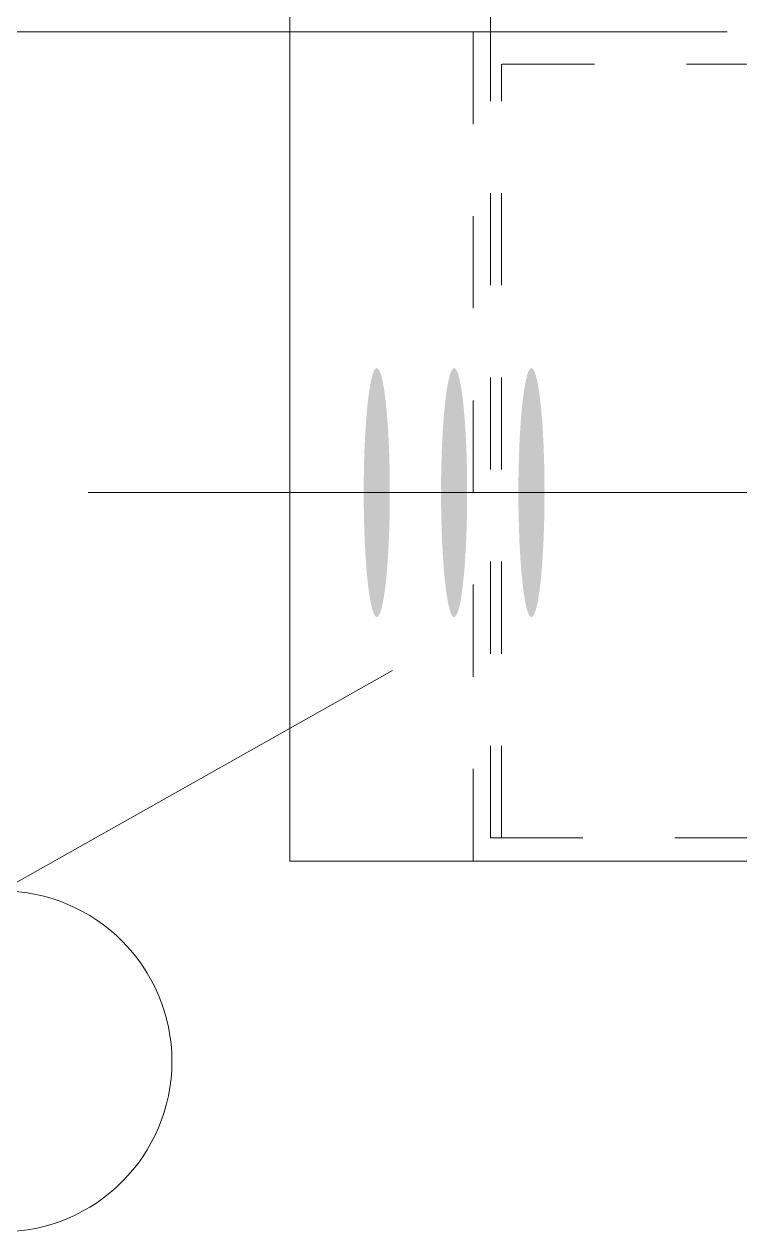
# Model space of a CAD drawing. Header units: millimetres. Extents: x 2 to 825, y 1 to 579.
# Drawn here: x 30.56 to 38.33, y 429.89 to 443 of the extents above; entities that cross this region are included whole.
import ezdxf

# ---------------------------------------------------------------- set-up
doc = ezdxf.new("R2010")
doc.units = ezdxf.units.MM
doc.linetypes.add('XKITLINE00', pattern=[0])
doc.linetypes.add('XKITLINE01', pattern=[4, 1, -1, 1, -1])
for name, color, linetype, lineweight in [('Bolt', 3, 'Continuous', 0), ('Dimensions', 7, 'Continuous', 0), ('Part', 2, 'Continuous', 0), ('PartMark', 7, 'Continuous', 0)]:
    doc.layers.add(name, color=color, linetype=linetype, lineweight=lineweight)

# ---------------------------------------------------------------- blocks, each defined once
blk = doc.blocks.new('*A80')
at = {"layer": 'Bolt'}
for points in [[(34.531, 437.882), (34.531, 437.849), (34.531, 437.816), (34.531, 437.783), (34.53, 437.75), (34.53, 437.717), (34.529, 437.684), (34.528, 437.652), (34.528, 437.619), (34.527, 437.587), (34.526, 437.555), (34.525, 437.523), (34.524, 437.491), (34.523, 437.46), (34.522, 437.429), (34.52, 437.398), (34.519, 437.368), (34.518, 437.338), (34.516, 437.308), (34.514, 437.279), (34.513, 437.25), (34.511, 437.221), (34.509, 437.193), (34.507, 437.165), (34.505, 437.138), (34.503, 437.111), (34.501, 437.084), (34.499, 437.059), (34.497, 437.033), (34.495, 437.008), (34.492, 436.984), (34.49, 436.96), (34.487, 436.937), (34.485, 436.915), (34.482, 436.893), (34.479, 436.871), (34.477, 436.851), (34.474, 436.831), (34.471, 436.811), (34.468, 436.792), (34.465, 436.774), (34.462, 436.757), (34.459, 436.74), (34.456, 436.724), (34.453, 436.709), (34.45, 436.695), (34.447, 436.681), (34.444, 436.668), (34.441, 436.655), (34.437, 436.644), (34.434, 436.633), (34.431, 436.623), (34.427, 436.614), (34.424, 436.605), (34.421, 436.598), (34.417, 436.591), (34.414, 436.585), (34.41, 436.58), (34.407, 436.575), (34.403, 436.571), (34.4, 436.569), (34.397, 436.567), (34.393, 436.565), (34.39, 436.565), (34.386, 436.565), (34.383, 436.567), (34.379, 436.569), (34.376, 436.571), (34.372, 436.575), (34.369, 436.58), (34.365, 436.585), (34.362, 436.591), (34.359, 436.598), (34.355, 436.605), (34.352, 436.614), (34.348, 436.623), (34.345, 436.633), (34.342, 436.644), (34.339, 436.655), (34.335, 436.668), (34.332, 436.681), (34.329, 436.695), (34.326, 436.709), (34.323, 436.724), (34.32, 436.74), (34.317, 436.757), (34.314, 436.774), (34.311, 436.792), (34.308, 436.811), (34.305, 436.831), (34.302, 436.851), (34.3, 436.871), (34.297, 436.893), (34.295, 436.915), (34.292, 436.937), (34.289, 436.96), (34.287, 436.984), (34.285, 437.008), (34.282, 437.033), (34.28, 437.059), (34.278, 437.084), (34.276, 437.111), (34.274, 437.138), (34.272, 437.165), (34.27, 437.193), (34.268, 437.221), (34.266, 437.25), (34.265, 437.279), (34.263, 437.308), (34.262, 437.338), (34.26, 437.368), (34.259, 437.398), (34.257, 437.429), (34.256, 437.46), (34.255, 437.491), (34.254, 437.523), (34.253, 437.555), (34.252, 437.587), (34.251, 437.619), (34.251, 437.652), (34.25, 437.684), (34.25, 437.717), (34.249, 437.75), (34.249, 437.783), (34.248, 437.816), (34.248, 437.849), (34.248, 437.882), (34.248, 437.915), (34.248, 437.948), (34.248, 437.981), (34.248, 438.014), (34.249, 438.047), (34.249, 438.08), (34.25, 438.113), (34.25, 438.146), (34.251, 438.178), (34.251, 438.211), (34.252, 438.243), (34.253, 438.275), (34.254, 438.307), (34.255, 438.338), (34.256, 438.37), (34.257, 438.401), (34.259, 438.432), (34.26, 438.462), (34.262, 438.492), (34.263, 438.522), (34.265, 438.551), (34.266, 438.58), (34.268, 438.609), (34.27, 438.637), (34.272, 438.665), (34.274, 438.692), (34.276, 438.719), (34.278, 438.745), (34.28, 438.771), (34.282, 438.797), (34.285, 438.822), (34.287, 438.846), (34.289, 438.87), (34.292, 438.893), (34.295, 438.915), (34.297, 438.937), (34.3, 438.959), (34.302, 438.979), (34.305, 438.999), (34.308, 439.019), (34.311, 439.037), (34.314, 439.055), (34.317, 439.073), (34.32, 439.09), (34.323, 439.106), (34.326, 439.121), (34.329, 439.135), (34.332, 439.149), (34.335, 439.162), (34.339, 439.174), (34.342, 439.186), (34.345, 439.197), (34.348, 439.207), (34.352, 439.216), (34.355, 439.224), (34.359, 439.232), (34.362, 439.239), (34.365, 439.245), (34.369, 439.25), (34.372, 439.255), (34.376, 439.258), (34.379, 439.261), (34.383, 439.263), (34.386, 439.265), (34.39, 439.265), (34.393, 439.265), (34.397, 439.263), (34.4, 439.261), (34.403, 439.258), (34.407, 439.255), (34.41, 439.25), (34.414, 439.245), (34.417, 439.239), (34.421, 439.232), (34.424, 439.224), (34.427, 439.216), (34.431, 439.207), (34.434, 439.197), (34.437, 439.186), (34.441, 439.174), (34.444, 439.162), (34.447, 439.149), (34.45, 439.135), (34.453, 439.121), (34.456, 439.106), (34.459, 439.09), (34.462, 439.073), (34.465, 439.055), (34.468, 439.037), (34.471, 439.019), (34.474, 438.999), (34.477, 438.979), (34.479, 438.959), (34.482, 438.937), (34.485, 438.915), (34.487, 438.893), (34.49, 438.87), (34.492, 438.846), (34.495, 438.822), (34.497, 438.797), (34.499, 438.771), (34.501, 438.745), (34.503, 438.719), (34.505, 438.692), (34.507, 438.665), (34.509, 438.637), (34.511, 438.609), (34.513, 438.58), (34.514, 438.551), (34.516, 438.522), (34.518, 438.492), (34.519, 438.462), (34.52, 438.432), (34.522, 438.401), (34.523, 438.37), (34.524, 438.338), (34.525, 438.307), (34.526, 438.275), (34.527, 438.243), (34.528, 438.211), (34.528, 438.178), (34.529, 438.146), (34.53, 438.113), (34.53, 438.08), (34.531, 438.047), (34.531, 438.014), (34.531, 437.981), (34.531, 437.948), (34.531, 437.915)], [(35.37, 437.882), (35.37, 437.849), (35.37, 437.816), (35.37, 437.783), (35.369, 437.75), (35.369, 437.717), (35.368, 437.684), (35.368, 437.652), (35.367, 437.619), (35.366, 437.587), (35.365, 437.555), (35.364, 437.523), (35.363, 437.491), (35.362, 437.46), (35.361, 437.429), (35.36, 437.398), (35.358, 437.368), (35.357, 437.338), (35.355, 437.308), (35.354, 437.279), (35.352, 437.25), (35.35, 437.221), (35.348, 437.193), (35.347, 437.165), (35.345, 437.138), (35.343, 437.111), (35.34, 437.084), (35.338, 437.059), (35.336, 437.033), (35.334, 437.008), (35.331, 436.984), (35.329, 436.96), (35.326, 436.937), (35.324, 436.915), (35.321, 436.893), (35.319, 436.871), (35.316, 436.851), (35.313, 436.831), (35.31, 436.811), (35.307, 436.792), (35.305, 436.774), (35.302, 436.757), (35.299, 436.74), (35.296, 436.724), (35.292, 436.709), (35.289, 436.695), (35.286, 436.681), (35.283, 436.668), (35.28, 436.655), (35.276, 436.644), (35.273, 436.633), (35.27, 436.623), (35.267, 436.614), (35.263, 436.605), (35.26, 436.598), (35.256, 436.591), (35.253, 436.585), (35.25, 436.58), (35.246, 436.575), (35.243, 436.571), (35.239, 436.569), (35.236, 436.567), (35.232, 436.565), (35.229, 436.565), (35.225, 436.565), (35.222, 436.567), (35.218, 436.569), (35.215, 436.571), (35.211, 436.575), (35.208, 436.58), (35.205, 436.585), (35.201, 436.591), (35.198, 436.598), (35.194, 436.605), (35.191, 436.614), (35.188, 436.623), (35.184, 436.633), (35.181, 436.644), (35.178, 436.655), (35.175, 436.668), (35.171, 436.681), (35.168, 436.695), (35.165, 436.709), (35.162, 436.724), (35.159, 436.74), (35.156, 436.757), (35.153, 436.774), (35.15, 436.792), (35.147, 436.811), (35.144, 436.831), (35.142, 436.851), (35.139, 436.871), (35.136, 436.893), (35.134, 436.915), (35.131, 436.937), (35.129, 436.96), (35.126, 436.984), (35.124, 437.008), (35.122, 437.033), (35.119, 437.059), (35.117, 437.084), (35.115, 437.111), (35.113, 437.138), (35.111, 437.165), (35.109, 437.193), (35.107, 437.221), (35.106, 437.25), (35.104, 437.279), (35.102, 437.308), (35.101, 437.338), (35.099, 437.368), (35.098, 437.398), (35.097, 437.429), (35.095, 437.46), (35.094, 437.491), (35.093, 437.523), (35.092, 437.555), (35.091, 437.587), (35.091, 437.619), (35.09, 437.652), (35.089, 437.684), (35.089, 437.717), (35.088, 437.75), (35.088, 437.783), (35.088, 437.816), (35.087, 437.849), (35.087, 437.882), (35.087, 437.915), (35.087, 437.948), (35.087, 437.981), (35.088, 438.014), (35.088, 438.047), (35.088, 438.08), (35.089, 438.113), (35.089, 438.146), (35.09, 438.178), (35.091, 438.211), (35.091, 438.243), (35.092, 438.275), (35.093, 438.307), (35.094, 438.338), (35.095, 438.37), (35.097, 438.401), (35.098, 438.432), (35.099, 438.462), (35.101, 438.492), (35.102, 438.522), (35.104, 438.551), (35.106, 438.58), (35.107, 438.609), (35.109, 438.637), (35.111, 438.665), (35.113, 438.692), (35.115, 438.719), (35.117, 438.745), (35.119, 438.771), (35.122, 438.797), (35.124, 438.822), (35.126, 438.846), (35.129, 438.87), (35.131, 438.893), (35.134, 438.915), (35.136, 438.937), (35.139, 438.959), (35.142, 438.979), (35.144, 438.999), (35.147, 439.019), (35.15, 439.037), (35.153, 439.055), (35.156, 439.073), (35.159, 439.09), (35.162, 439.106), (35.165, 439.121), (35.168, 439.135), (35.171, 439.149), (35.175, 439.162), (35.178, 439.174), (35.181, 439.186), (35.184, 439.197), (35.188, 439.207), (35.191, 439.216), (35.194, 439.224), (35.198, 439.232), (35.201, 439.239), (35.205, 439.245), (35.208, 439.25), (35.211, 439.255), (35.215, 439.258), (35.218, 439.261), (35.222, 439.263), (35.225, 439.265), (35.229, 439.265), (35.232, 439.265), (35.236, 439.263), (35.239, 439.261), (35.243, 439.258), (35.246, 439.255), (35.25, 439.25), (35.253, 439.245), (35.256, 439.239), (35.26, 439.232), (35.263, 439.224), (35.267, 439.216), (35.27, 439.207), (35.273, 439.197), (35.276, 439.186), (35.28, 439.174), (35.283, 439.162), (35.286, 439.149), (35.289, 439.135), (35.292, 439.121), (35.296, 439.106), (35.299, 439.09), (35.302, 439.073), (35.305, 439.055), (35.307, 439.037), (35.31, 439.019), (35.313, 438.999), (35.316, 438.979), (35.319, 438.959), (35.321, 438.937), (35.324, 438.915), (35.326, 438.893), (35.329, 438.87), (35.331, 438.846), (35.334, 438.822), (35.336, 438.797), (35.338, 438.771), (35.34, 438.745), (35.343, 438.719), (35.345, 438.692), (35.347, 438.665), (35.348, 438.637), (35.35, 438.609), (35.352, 438.58), (35.354, 438.551), (35.355, 438.522), (35.357, 438.492), (35.358, 438.462), (35.36, 438.432), (35.361, 438.401), (35.362, 438.37), (35.363, 438.338), (35.364, 438.307), (35.365, 438.275), (35.366, 438.243), (35.367, 438.211), (35.368, 438.178), (35.368, 438.146), (35.369, 438.113), (35.369, 438.08), (35.37, 438.047), (35.37, 438.014), (35.37, 437.981), (35.37, 437.948), (35.37, 437.915)], [(36.209, 437.882), (36.209, 437.849), (36.209, 437.816), (36.209, 437.783), (36.208, 437.75), (36.208, 437.717), (36.207, 437.684), (36.207, 437.652), (36.206, 437.619), (36.205, 437.587), (36.204, 437.555), (36.203, 437.523), (36.202, 437.491), (36.201, 437.46), (36.2, 437.429), (36.199, 437.398), (36.197, 437.368), (36.196, 437.338), (36.194, 437.308), (36.193, 437.279), (36.191, 437.25), (36.189, 437.221), (36.188, 437.193), (36.186, 437.165), (36.184, 437.138), (36.182, 437.111), (36.18, 437.084), (36.177, 437.059), (36.175, 437.033), (36.173, 437.008), (36.17, 436.984), (36.168, 436.96), (36.166, 436.937), (36.163, 436.915), (36.16, 436.893), (36.158, 436.871), (36.155, 436.851), (36.152, 436.831), (36.149, 436.811), (36.147, 436.792), (36.144, 436.774), (36.141, 436.757), (36.138, 436.74), (36.135, 436.724), (36.132, 436.709), (36.128, 436.695), (36.125, 436.681), (36.122, 436.668), (36.119, 436.655), (36.116, 436.644), (36.112, 436.633), (36.109, 436.623), (36.106, 436.614), (36.102, 436.605), (36.099, 436.598), (36.096, 436.591), (36.092, 436.585), (36.089, 436.58), (36.085, 436.575), (36.082, 436.571), (36.078, 436.569), (36.075, 436.567), (36.071, 436.565), (36.068, 436.565), (36.064, 436.565), (36.061, 436.567), (36.058, 436.569), (36.054, 436.571), (36.051, 436.575), (36.047, 436.58), (36.044, 436.585), (36.04, 436.591), (36.037, 436.598), (36.034, 436.605), (36.03, 436.614), (36.027, 436.623), (36.023, 436.633), (36.02, 436.644), (36.017, 436.655), (36.014, 436.668), (36.011, 436.681), (36.007, 436.695), (36.004, 436.709), (36.001, 436.724), (35.998, 436.74), (35.995, 436.757), (35.992, 436.774), (35.989, 436.792), (35.986, 436.811), (35.984, 436.831), (35.981, 436.851), (35.978, 436.871), (35.975, 436.893), (35.973, 436.915), (35.97, 436.937), (35.968, 436.96), (35.965, 436.984), (35.963, 437.008), (35.961, 437.033), (35.958, 437.059), (35.956, 437.084), (35.954, 437.111), (35.952, 437.138), (35.95, 437.165), (35.948, 437.193), (35.946, 437.221), (35.945, 437.25), (35.943, 437.279), (35.941, 437.308), (35.94, 437.338), (35.938, 437.368), (35.937, 437.398), (35.936, 437.429), (35.935, 437.46), (35.933, 437.491), (35.932, 437.523), (35.931, 437.555), (35.931, 437.587), (35.93, 437.619), (35.929, 437.652), (35.928, 437.684), (35.928, 437.717), (35.927, 437.75), (35.927, 437.783), (35.927, 437.816), (35.926, 437.849), (35.926, 437.882), (35.926, 437.915), (35.926, 437.948), (35.926, 437.981), (35.927, 438.014), (35.927, 438.047), (35.927, 438.08), (35.928, 438.113), (35.928, 438.146), (35.929, 438.178), (35.93, 438.211), (35.931, 438.243), (35.931, 438.275), (35.932, 438.307), (35.933, 438.338), (35.935, 438.37), (35.936, 438.401), (35.937, 438.432), (35.938, 438.462), (35.94, 438.492), (35.941, 438.522), (35.943, 438.551), (35.945, 438.58), (35.946, 438.609), (35.948, 438.637), (35.95, 438.665), (35.952, 438.692), (35.954, 438.719), (35.956, 438.745), (35.958, 438.771), (35.961, 438.797), (35.963, 438.822), (35.965, 438.846), (35.968, 438.87), (35.97, 438.893), (35.973, 438.915), (35.975, 438.937), (35.978, 438.959), (35.981, 438.979), (35.984, 438.999), (35.986, 439.019), (35.989, 439.037), (35.992, 439.055), (35.995, 439.073), (35.998, 439.09), (36.001, 439.106), (36.004, 439.121), (36.007, 439.135), (36.011, 439.149), (36.014, 439.162), (36.017, 439.174), (36.02, 439.186), (36.023, 439.197), (36.027, 439.207), (36.03, 439.216), (36.034, 439.224), (36.037, 439.232), (36.04, 439.239), (36.044, 439.245), (36.047, 439.25), (36.051, 439.255), (36.054, 439.258), (36.058, 439.261), (36.061, 439.263), (36.064, 439.265), (36.068, 439.265), (36.071, 439.265), (36.075, 439.263), (36.078, 439.261), (36.082, 439.258), (36.085, 439.255), (36.089, 439.25), (36.092, 439.245), (36.096, 439.239), (36.099, 439.232), (36.102, 439.224), (36.106, 439.216), (36.109, 439.207), (36.112, 439.197), (36.116, 439.186), (36.119, 439.174), (36.122, 439.162), (36.125, 439.149), (36.128, 439.135), (36.132, 439.121), (36.135, 439.106), (36.138, 439.09), (36.141, 439.073), (36.144, 439.055), (36.147, 439.037), (36.149, 439.019), (36.152, 438.999), (36.155, 438.979), (36.158, 438.959), (36.16, 438.937), (36.163, 438.915), (36.166, 438.893), (36.168, 438.87), (36.17, 438.846), (36.173, 438.822), (36.175, 438.797), (36.177, 438.771), (36.18, 438.745), (36.182, 438.719), (36.184, 438.692), (36.186, 438.665), (36.188, 438.637), (36.189, 438.609), (36.191, 438.58), (36.193, 438.551), (36.194, 438.522), (36.196, 438.492), (36.197, 438.462), (36.199, 438.432), (36.2, 438.401), (36.201, 438.37), (36.202, 438.338), (36.203, 438.307), (36.204, 438.275), (36.205, 438.243), (36.206, 438.211), (36.207, 438.178), (36.207, 438.146), (36.208, 438.113), (36.208, 438.08), (36.209, 438.047), (36.209, 438.014), (36.209, 437.981), (36.209, 437.948), (36.21, 437.915)]]:
    blk.add_hatch(color=3, dxfattribs=at).paths.add_polyline_path(points, flags=17)
at = {"layer": 'Bolt', "color": 3, "linetype": 'XKITLINE00', "lineweight": 0}
for p, q in [((31.257, 437.915), (38.218, 437.915)), ((32.096, 437.915), (39.058, 437.915)), ((32.935, 437.915), (39.897, 437.915)), ((35.453, 437.915), (42.414, 437.915)), ((36.292, 437.915), (43.253, 437.915)), ((37.131, 437.915), (44.092, 437.915))]:
    blk.add_line(p, q, dxfattribs=at)
blk = doc.blocks.new('*A119')
at = {"layer": 'Part', "color": 2, "linetype": 'XKITLINE00', "lineweight": 0}
for p, q in [((33.446, 433.915), (33.446, 451.915)), ((42.987, 433.915), (33.446, 433.915))]:
    blk.add_line(p, q, dxfattribs=at)
at = {"layer": 'Part', "color": 7, "linetype": 'XKITLINE01', "lineweight": 0}
blk.add_line((35.435, 433.915), (35.435, 451.915), dxfattribs=at)
blk = doc.blocks.new('*A120')
at = {"layer": 'Part', "color": 7, "linetype": 'XKITLINE01', "lineweight": 0}
for p, q in [((35.624, 434.165), (35.624, 451.665)), ((232.751, 442.565), (35.744, 442.565)), ((35.744, 434.165), (35.744, 442.565)), ((35.624, 434.165), (232.931, 434.165))]:
    blk.add_line(p, q, dxfattribs=at)
blk = doc.blocks.new('*A245')
at = {"layer": 'Dimensions', "color": 7, "linetype": 'XKITLINE00', "lineweight": 0}
blk.add_line((38.19, 442.915), (16.34, 442.915), dxfattribs=at)
blk = doc.blocks.new('*A246')
at = {"layer": 'Dimensions', "color": 7, "linetype": 'XKITLINE00', "lineweight": 0}
blk.add_line((38.19, 442.915), (16.79, 442.915), dxfattribs=at)
blk = doc.blocks.new('*A254')
at = {"layer": 'PartMark', "color": 7, "linetype": 'XKITLINE00', "lineweight": 0}
blk.add_line((34.559, 435.982), (30.317, 433.59), dxfattribs=at)
blk.add_arc((30.317, 431.74), 1.85, 270, 90, dxfattribs=at)

msp = doc.modelspace()

# ---------------------------------------------------------------- block references
at = {"lineweight": 0}
for name in ['*A119', '*A120', '*A80', '*A246', '*A245', '*A254']:
    msp.add_blockref(name, (0, 0), dxfattribs=at)

doc.saveas('drawing.dxf')
